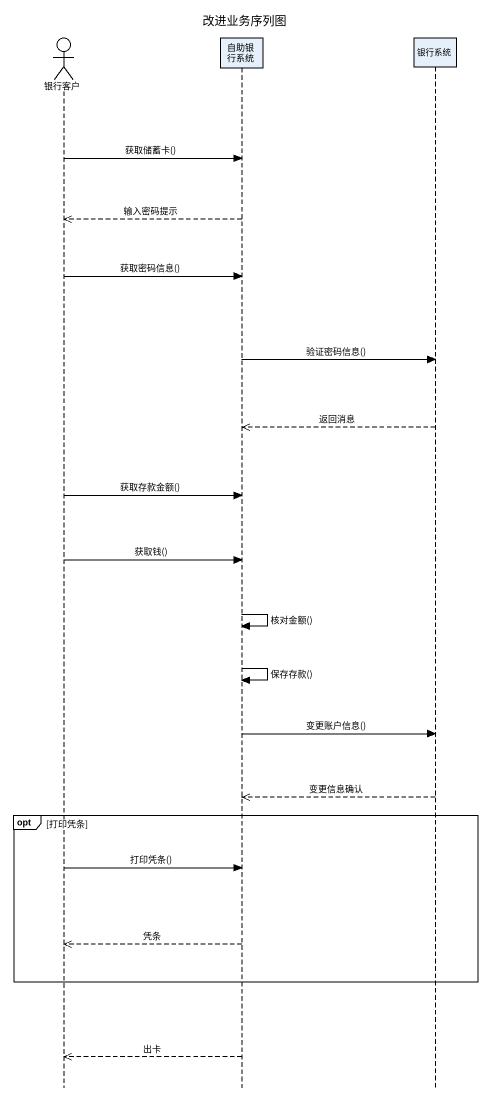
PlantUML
@startuml
title 改进业务序列图
hide footbox
actor 银行客户
participant 自助银行系统
participant 银行系统

银行客户 -> 自助银行系统 : 获取储蓄卡()
自助银行系统 -->> 银行客户 : 输入密码提示
银行客户 -> 自助银行系统 : 获取密码信息()
自助银行系统 -> 银行系统 : 验证密码信息()
银行系统 -->> 自助银行系统 : 返回消息
银行客户 -> 自助银行系统 : 获取存款金额()
银行客户 -> 自助银行系统 : 获取钱()
自助银行系统 -> 自助银行系统 : 核对金额()
自助银行系统 -> 自助银行系统 : 保存存款()
自助银行系统 -> 银行系统 : 变更账户信息()
银行系统 -->> 自助银行系统 : 变更信息确认
opt 打印凭条
  银行客户 -> 自助银行系统 : 打印凭条()
  自助银行系统 -->> 银行客户 : 凭条
end
自助银行系统 -->> 银行客户 : 出卡
@enduml
